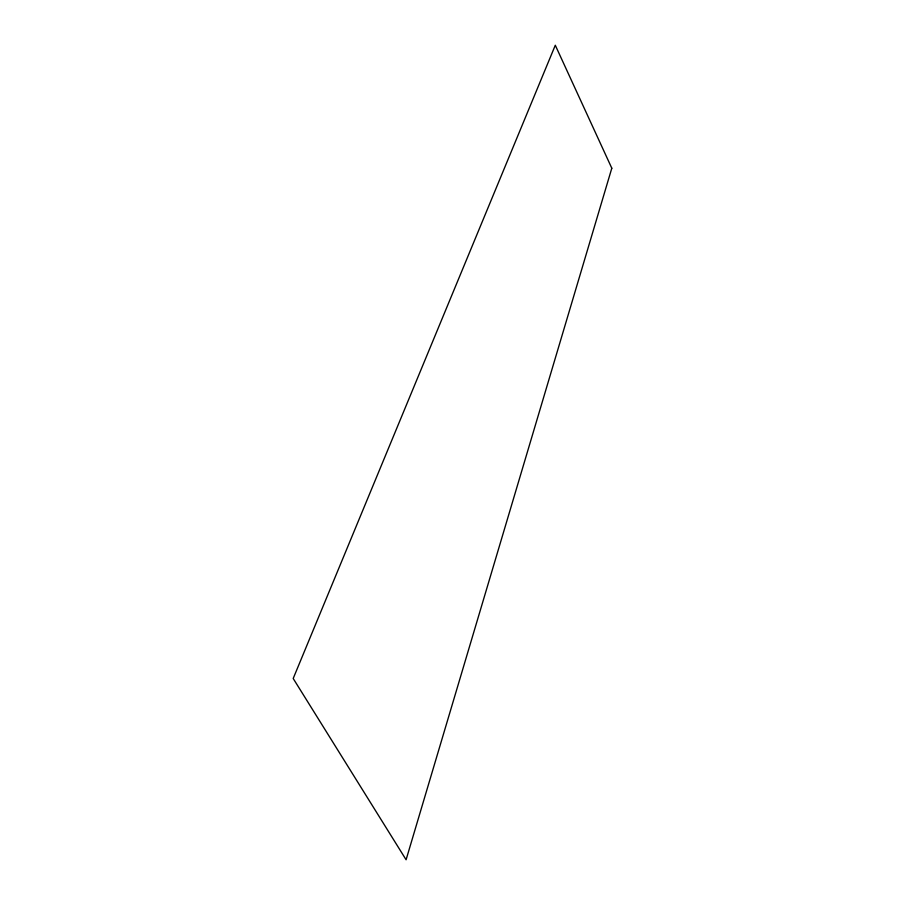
<?xml version="1.0" encoding="UTF-8"?>
<svg xmlns="http://www.w3.org/2000/svg" width="905" height="905" viewBox="0 0 905 905"><rect width="100%" height="100%" fill="white"/><g stroke="black" fill="none" stroke-linecap="round" stroke-linejoin="round"><path stroke-width="1.36" d="M611.803 168.217L406.096 859.75L293.197 678.49L555.297 45.25L611.803 168.217"/></g></svg>
